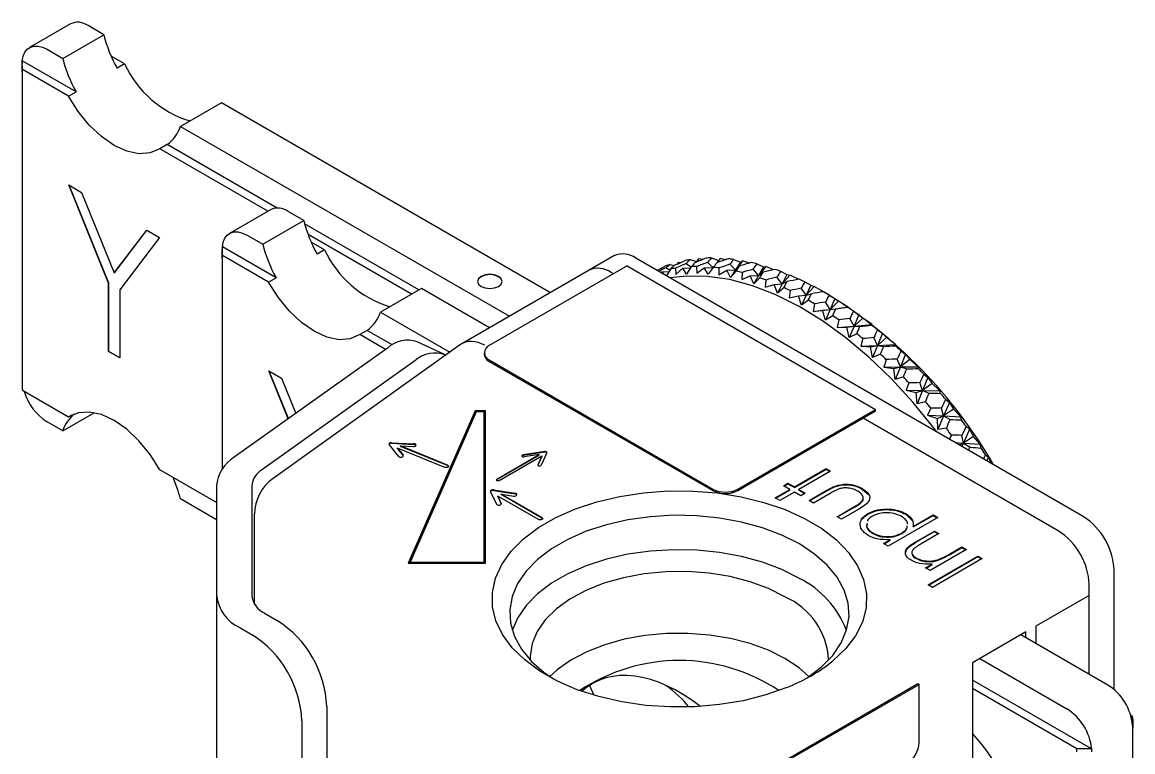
# Model space of a CAD drawing. Header units: inches. Extents: x 2.2 to 21.4, y 0.2 to 16.
# Drawn here: x 17.994 to 21.155, y 13.947 to 16.022 of the extents above; entities that cross this region are included whole.
import ezdxf

# ---------------------------------------------------------------- set-up
doc = ezdxf.new("R2010")
doc.units = ezdxf.units.IN
doc.header["$MEASUREMENT"] = 0

msp = doc.modelspace()

# ---------------------------------------------------------------- linework, layer by layer
at = {"color": 7, "linetype": 'Continuous', "lineweight": 25}
for p, q in [((18.1318, 16.0175), (18.0151, 15.9502)), ((18.2264, 15.9868), (18.1818, 16.0126)), ((18.1098, 15.9195), (18.2264, 15.9868)), ((18.0651, 15.9452), (18.1098, 15.9195)), ((17.9944, 15.8799), (17.9944, 15.9044)), ((18.1476, 15.8241), (17.9947, 15.9124)), ((17.9949, 15.8878), (17.9947, 15.9124)), ((18.2855, 15.9037), (18.2475, 15.9257)), ((18.2855, 15.9037), (18.2643, 15.8915)), ((17.9944, 15.8799), (17.9944, 14.9834)), ((18.1264, 15.8119), (17.9949, 15.8878)), ((18.1264, 15.8119), (18.1476, 15.8241)), ((18.5614, 15.7934), (18.4447, 15.7261)), ((19.4975, 15.253), (18.5614, 15.7934)), ((18.4447, 15.7261), (19.3808, 15.1857)), ((18.4069, 15.6745), (18.3856, 15.6622)), ((18.6934, 15.4845), (18.3856, 15.6622)), ((18.7202, 15.4936), (18.4069, 15.6745)), ((18.1268, 15.5593), (18.1632, 15.5383)), ((18.2402, 15.2797), (18.1268, 15.5593)), ((18.2409, 15.2801), (18.128, 15.5587)), ((18.1632, 15.5383), (18.2561, 15.3093)), ((18.701, 15.4889), (18.5843, 15.4216)), ((18.679, 15.3908), (18.7956, 15.4582)), ((18.7956, 15.4582), (18.751, 15.484)), ((18.2561, 15.3093), (18.3489, 15.4311)), ((18.2568, 15.3097), (18.3491, 15.431)), ((18.3489, 15.4311), (18.3852, 15.4102)), ((19.1235, 15.2607), (18.7982, 15.4485)), ((18.3852, 15.4102), (18.2719, 15.2614)), ((18.6343, 15.4166), (18.679, 15.3908)), ((19.1023, 15.2485), (18.8081, 15.4184)), ((18.8547, 15.3751), (18.8167, 15.3971)), ((18.5636, 15.3513), (18.5636, 15.3758)), ((18.7168, 15.2955), (18.564, 15.3837)), ((18.5641, 15.3592), (18.564, 15.3837)), ((18.8547, 15.3751), (18.8335, 15.3628)), ((18.5636, 15.3513), (18.5636, 14.7509)), ((18.6956, 15.2832), (18.5641, 15.3592)), ((19.6785, 15.3575), (19.6077, 15.3167)), ((21.0137, 14.6166), (19.7409, 15.3513)), ((19.8387, 15.3334), (19.8511, 15.3304)), ((19.861, 15.3386), (19.8574, 15.3334)), ((19.8675, 15.338), (19.861, 15.3386)), ((19.8977, 15.3256), (19.8835, 15.3358)), ((19.8954, 15.347), (19.9137, 15.3415)), ((19.919, 15.3489), (19.9125, 15.3398)), ((19.9301, 15.3469), (19.919, 15.3489)), ((19.9612, 15.325), (19.9444, 15.3392)), ((19.9557, 15.3518), (19.9761, 15.3447)), ((19.9804, 15.3505), (19.9711, 15.338)), ((19.9957, 15.3465), (19.9804, 15.3505)), ((20.0247, 15.3178), (20.0082, 15.3337)), ((20.0191, 15.3478), (20.039, 15.3399)), ((20.0447, 15.3433), (20.0247, 15.3178)), ((20.039, 15.3399), (20.0247, 15.3178)), ((20.039, 15.3399), (20.0447, 15.3433)), ((20.0635, 15.337), (20.0447, 15.3433)), ((20.0849, 15.335), (20.1041, 15.3265)), ((18.2568, 15.3097), (18.2561, 15.3093)), ((19.6077, 15.3167), (19.2456, 15.1077)), ((19.7162, 15.3289), (19.3237, 15.1023)), ((19.6773, 15.3064), (19.6702, 15.3105)), ((19.7162, 15.3289), (20.4233, 14.9207)), ((19.807, 15.3197), (19.8065, 15.3188)), ((19.8136, 15.3094), (19.8162, 15.3122)), ((19.8162, 15.3122), (19.8351, 15.3129)), ((19.8221, 15.3045), (19.8162, 15.3122)), ((19.8373, 15.3169), (19.8262, 15.3237)), ((19.839, 15.32), (19.8285, 15.3008)), ((19.8851, 15.3002), (19.8388, 15.2949)), ((19.8534, 15.3225), (19.8545, 15.3048)), ((19.8545, 15.3048), (19.8741, 15.3226)), ((19.8741, 15.3226), (19.8961, 15.3232)), ((19.8851, 15.3059), (19.8741, 15.3226)), ((19.8985, 15.3269), (19.8851, 15.3059)), ((19.9138, 15.3273), (19.9143, 15.3086)), ((19.9143, 15.3086), (19.9355, 15.3241)), ((19.9355, 15.3241), (19.9611, 15.3249)), ((19.9465, 15.3052), (19.9355, 15.3241)), ((19.9612, 15.325), (19.9465, 15.3052)), ((19.9772, 15.3232), (19.9771, 15.3037)), ((19.9771, 15.3037), (19.9998, 15.3169)), ((19.9998, 15.3169), (20.0247, 15.3178)), ((20.0105, 15.2958), (19.9998, 15.3169)), ((20.0247, 15.3178), (20.0105, 15.2958)), ((20.0265, 15.3144), (20.0105, 15.2958)), ((20.0247, 15.3178), (20.0358, 15.3288)), ((20.043, 15.3104), (20.0423, 15.2903)), ((20.0423, 15.2903), (20.0662, 15.301)), ((20.0662, 15.301), (20.0903, 15.3022)), ((20.0765, 15.2779), (20.0662, 15.301)), ((20.0903, 15.3022), (20.0744, 15.3195)), ((20.0903, 15.3022), (20.0765, 15.2779)), ((20.1112, 15.3274), (20.0903, 15.3022)), ((20.1041, 15.3265), (20.0903, 15.3022)), ((20.0903, 15.3022), (20.1028, 15.311)), ((20.1041, 15.3265), (20.1112, 15.3274)), ((20.133, 15.3184), (20.1112, 15.3274)), ((20.1526, 15.3137), (20.1709, 15.3046)), ((20.1709, 15.3046), (20.1574, 15.2781)), ((20.1793, 15.3029), (20.1574, 15.2781)), ((20.1709, 15.3046), (20.1793, 15.3029)), ((20.2036, 15.2911), (20.1793, 15.3029)), ((18.2409, 15.2801), (18.2402, 15.2797)), ((18.2402, 15.0856), (18.2402, 15.2797)), ((18.2409, 15.086), (18.2409, 15.2801)), ((18.6956, 15.2832), (18.7168, 15.2955)), ((20.0938, 15.2951), (20.0765, 15.2779)), ((20.1107, 15.289), (20.1091, 15.2683)), ((20.1091, 15.2683), (20.1343, 15.2765)), ((20.1343, 15.2765), (20.1574, 15.2781)), ((20.1439, 15.2516), (20.1343, 15.2765)), ((20.1574, 15.2781), (20.1424, 15.2967)), ((20.1574, 15.2781), (20.1439, 15.2516)), ((20.1625, 15.2673), (20.1439, 15.2516)), ((20.1574, 15.2781), (20.1713, 15.2846)), ((20.2215, 15.2839), (20.2389, 15.2744)), ((20.2389, 15.2744), (20.2255, 15.2458)), ((20.2483, 15.2701), (20.2255, 15.2458)), ((20.2389, 15.2744), (20.2483, 15.2701)), ((20.2746, 15.2554), (20.2483, 15.2701)), ((18.2719, 15.2614), (18.2719, 15.0673)), ((19.1306, 15.2648), (19.0139, 15.1975)), ((19.3243, 15.153), (19.1306, 15.2648)), ((20.1796, 15.2591), (20.1771, 15.2381)), ((20.1771, 15.2381), (20.2033, 15.2438)), ((20.2033, 15.2438), (20.2255, 15.2458)), ((20.2121, 15.2171), (20.2033, 15.2438)), ((20.2255, 15.2458), (20.2114, 15.2655)), ((20.2255, 15.2458), (20.2121, 15.2171)), ((20.2255, 15.2458), (20.2405, 15.25)), ((20.2891, 15.2472), (20.2749, 15.2554)), ((20.2908, 15.246), (20.3073, 15.2362)), ((20.3073, 15.2362), (20.2938, 15.2056)), ((20.3073, 15.2362), (20.3176, 15.2293)), ((20.2318, 15.2313), (20.2121, 15.2171)), ((20.249, 15.2211), (20.2455, 15.1998)), ((20.2455, 15.1998), (20.2938, 15.2056)), ((20.2725, 15.203), (20.2938, 15.2056)), ((20.2938, 15.2056), (20.2804, 15.1749)), ((20.2938, 15.2056), (20.2807, 15.2263)), ((20.3176, 15.2293), (20.2938, 15.2056)), ((20.2938, 15.2056), (20.3455, 15.2117)), ((20.2938, 15.2056), (20.3099, 15.2074)), ((20.3455, 15.2117), (20.3176, 15.2293)), ((20.3441, 15.2115), (20.3455, 15.2117)), ((19.0139, 15.1975), (19.2114, 15.0835)), ((20.2455, 15.1998), (20.2725, 15.203)), ((20.2804, 15.1749), (20.2725, 15.203)), ((20.3011, 15.1874), (20.2804, 15.1749)), ((20.3182, 15.1754), (20.3137, 15.154)), ((20.3618, 15.1579), (20.3499, 15.1793)), ((20.36, 15.2003), (20.3755, 15.1905)), ((20.3755, 15.1905), (20.3618, 15.1579)), ((20.3864, 15.1809), (20.3618, 15.1579)), ((20.3755, 15.1905), (20.3864, 15.1809)), ((20.4131, 15.162), (20.3864, 15.1809)), ((18.9761, 15.1458), (18.9549, 15.1336)), ((19.0477, 15.1045), (18.9761, 15.1458)), ((20.3137, 15.154), (20.3618, 15.1579)), ((20.3137, 15.154), (20.3414, 15.1546)), ((20.3414, 15.1546), (20.3618, 15.1579)), ((20.3481, 15.1253), (20.3414, 15.1546)), ((20.3618, 15.1579), (20.3481, 15.1253)), ((20.3618, 15.1579), (20.4131, 15.162)), ((20.3618, 15.1579), (20.3787, 15.1574)), ((20.4127, 15.1601), (20.4131, 15.162)), ((20.4284, 15.1472), (20.4428, 15.1375)), ((19.028, 15.0914), (18.9549, 15.1336)), ((19.1963, 15.0771), (19.1186, 15.1135)), ((20.3697, 15.1361), (20.3481, 15.1253)), ((20.3866, 15.1223), (20.381, 15.1009)), ((20.4287, 15.1031), (20.4181, 15.1251)), ((20.4428, 15.1375), (20.4287, 15.1031)), ((20.4542, 15.1254), (20.4287, 15.1031)), ((20.4428, 15.1375), (20.4542, 15.1254)), ((20.4796, 15.1054), (20.4542, 15.1254)), ((18.2409, 15.086), (18.2402, 15.0856)), ((18.2719, 15.0673), (18.2402, 15.0856)), ((18.2719, 15.0681), (18.2409, 15.086)), ((19.0339, 15.0956), (18.5979, 14.7848)), ((19.2419, 15.1053), (18.7083, 14.7248)), ((19.3091, 15.0819), (19.3091, 15.0778)), ((20.381, 15.1009), (20.4287, 15.1031)), ((20.381, 15.1009), (20.4091, 15.0991)), ((20.4091, 15.0991), (20.4287, 15.1031)), ((20.4145, 15.0687), (20.4091, 15.0991)), ((20.4287, 15.1031), (20.4145, 15.0687)), ((20.4371, 15.0778), (20.4145, 15.0687)), ((20.4287, 15.1031), (20.4796, 15.1054)), ((20.4287, 15.1031), (20.4463, 15.1002)), ((20.4801, 15.1018), (20.4796, 15.1054)), ((20.5086, 15.0778), (20.4939, 15.0418)), ((20.4953, 15.0874), (20.5086, 15.0778)), ((20.5086, 15.0778), (20.5203, 15.0633)), ((19.1116, 15.0593), (18.6757, 14.7485)), ((19.3237, 15.0615), (19.9601, 14.6941)), ((19.3237, 15.0574), (19.9601, 14.69)), ((20.4535, 15.0624), (20.4468, 15.0412)), ((20.4939, 15.0418), (20.4847, 15.0641)), ((20.5203, 15.0633), (20.4939, 15.0418)), ((20.5442, 15.0425), (20.5203, 15.0633)), ((18.6961, 15.0307), (18.7324, 15.0097)), ((18.7514, 14.8942), (18.6961, 15.0307)), ((18.7521, 14.8947), (18.6972, 15.03)), ((20.4468, 15.0412), (20.4939, 15.0418)), ((20.4468, 15.0412), (20.4752, 15.037)), ((20.4752, 15.037), (20.4939, 15.0418)), ((20.4792, 15.0059), (20.4752, 15.037)), ((20.4939, 15.0418), (20.4792, 15.0059)), ((20.4939, 15.0418), (20.5442, 15.0425)), ((20.4939, 15.0418), (20.512, 15.0366)), ((20.5454, 15.0371), (20.5442, 15.0425)), ((20.5601, 15.0213), (20.5722, 15.0121)), ((18.7324, 15.0097), (18.773, 14.9096)), ((20.5024, 15.0132), (20.4792, 15.0059)), ((20.5182, 14.9962), (20.5104, 14.9755)), ((20.5568, 14.9747), (20.549, 14.9971)), ((20.5722, 15.0121), (20.5568, 14.9747)), ((20.5841, 14.9951), (20.5568, 14.9747)), ((20.5722, 15.0121), (20.5841, 14.9951)), ((20.6063, 14.9738), (20.5841, 14.9951)), ((18.1264, 14.899), (17.9949, 14.9749)), ((20.5104, 14.9755), (20.5389, 14.9689)), ((20.5104, 14.9755), (20.5568, 14.9747)), ((20.5389, 14.9689), (20.5568, 14.9747)), ((20.5413, 14.9372), (20.5389, 14.9689)), ((20.5568, 14.9747), (20.5413, 14.9372)), ((20.5568, 14.9747), (20.5753, 14.9672)), ((20.5568, 14.9747), (20.6063, 14.9738)), ((20.6081, 14.9666), (20.6063, 14.9738)), ((20.0309, 14.6941), (20.4233, 14.9207)), ((20.4233, 14.9166), (20.4233, 14.9207)), ((20.5652, 14.9427), (20.5413, 14.9372)), ((20.5802, 14.9245), (20.5712, 14.9042)), ((20.6167, 14.9022), (20.6105, 14.9245)), ((20.6331, 14.9409), (20.6167, 14.9022)), ((20.6449, 14.9216), (20.6167, 14.9022)), ((20.6222, 14.9496), (20.6331, 14.9409)), ((20.6331, 14.9409), (20.6449, 14.9216)), ((20.6653, 14.9), (20.6449, 14.9216)), ((18.1098, 14.8596), (18.1995, 14.9114)), ((18.1358, 14.9044), (18.1264, 14.899)), ((19.2831, 14.9167), (19.0931, 14.4838)), ((19.2831, 14.9151), (19.0939, 14.4838)), ((19.2863, 14.9144), (19.0983, 14.4861)), ((19.3131, 14.9167), (19.2831, 14.9167)), ((19.2831, 14.9151), (19.2831, 14.9167)), ((19.3131, 14.9151), (19.2831, 14.9151)), ((19.3091, 14.9144), (19.2863, 14.9144)), ((19.3091, 14.4861), (19.3091, 14.9144)), ((19.3131, 14.4838), (19.3131, 14.9167)), ((20.0309, 14.69), (20.4233, 14.9166)), ((20.943, 14.5757), (20.3879, 14.8962)), ((20.5712, 14.9042), (20.5997, 14.8954)), ((20.5712, 14.9042), (20.6167, 14.9022)), ((20.5997, 14.8954), (20.6167, 14.9022)), ((20.6004, 14.8635), (20.5997, 14.8954)), ((20.6167, 14.9022), (20.6004, 14.8635)), ((20.6167, 14.9022), (20.6354, 14.8925)), ((20.6167, 14.9022), (20.6653, 14.9)), ((20.6676, 14.891), (20.6653, 14.9)), ((18.1098, 14.8596), (18.0651, 14.8854)), ((20.6247, 14.8672), (20.6004, 14.8635)), ((20.6906, 14.8649), (20.6732, 14.8251)), ((20.6809, 14.8729), (20.6906, 14.8649)), ((20.6906, 14.8649), (20.7021, 14.8435)), ((19.0458, 14.8263), (19.1089, 14.8231)), ((19.0458, 14.8247), (19.1089, 14.8215)), ((20.6389, 14.8478), (20.633, 14.8364)), ((20.6496, 14.8267), (20.6732, 14.8251)), ((20.6618, 14.8197), (20.6732, 14.8251)), ((20.6732, 14.8251), (20.6686, 14.8471)), ((20.6732, 14.8251), (20.669, 14.8156)), ((20.7021, 14.8435), (20.6732, 14.8251)), ((20.6732, 14.8251), (20.6919, 14.8133)), ((20.6732, 14.8251), (20.7207, 14.8218)), ((20.7207, 14.8218), (20.7021, 14.8435)), ((19.0388, 14.8206), (19.0656, 14.7874)), ((19.0626, 14.8103), (19.0783, 14.7909)), ((19.1968, 14.7561), (19.0626, 14.8103)), ((19.0626, 14.8087), (19.0626, 14.8103)), ((19.0626, 14.8087), (19.0783, 14.7892)), ((19.2048, 14.7627), (19.0706, 14.817)), ((19.0706, 14.817), (19.1076, 14.8151)), ((19.0706, 14.8153), (19.0706, 14.817)), ((19.2048, 14.7611), (19.0706, 14.8153)), ((19.345, 14.7227), (19.4661, 14.7926)), ((19.4816, 14.801), (19.4204, 14.7915)), ((19.4816, 14.7994), (19.4204, 14.7899)), ((19.4661, 14.7926), (19.423, 14.786)), ((19.4661, 14.791), (19.4661, 14.7926)), ((19.4877, 14.7975), (19.4713, 14.7621)), ((20.7234, 14.8111), (20.7207, 14.8218)), ((19.0788, 14.7883), (19.0783, 14.7892)), ((19.345, 14.7211), (19.4661, 14.791)), ((19.352, 14.7186), (19.4732, 14.7886)), ((19.4732, 14.7886), (19.4616, 14.7636)), ((19.4732, 14.7869), (19.4617, 14.7621)), ((19.4732, 14.7869), (19.4732, 14.7886)), ((20.7357, 14.7921), (20.7442, 14.7849)), ((20.7442, 14.7849), (20.7396, 14.7748)), ((20.7442, 14.7849), (20.7524, 14.7674)), ((18.5478, 14.6557), (18.3856, 14.7493)), ((20.192, 14.7006), (20.2826, 14.7529)), ((20.192, 14.6989), (20.2826, 14.7513)), ((20.2953, 14.7456), (20.2046, 14.6932)), ((20.2826, 14.7529), (20.2953, 14.7456)), ((20.2826, 14.7513), (20.2826, 14.7529)), ((20.2826, 14.7513), (20.2939, 14.7447)), ((18.5478, 14.7031), (18.5478, 14.3923)), ((18.6478, 14.7031), (18.6478, 14.3923)), ((20.1611, 14.7037), (20.1738, 14.711)), ((20.1793, 14.6932), (20.1611, 14.7037)), ((20.1625, 14.7029), (20.1738, 14.7094)), ((20.1738, 14.711), (20.192, 14.7006)), ((20.1738, 14.7094), (20.1738, 14.711)), ((20.1738, 14.7094), (20.192, 14.6989)), ((20.192, 14.6989), (20.192, 14.7006)), ((18.5478, 14.6067), (18.4447, 14.6662)), ((19.3276, 14.6869), (19.344, 14.6516)), ((19.3362, 14.6919), (19.3973, 14.6824)), ((19.3362, 14.6903), (19.3973, 14.6808)), ((19.3479, 14.6745), (19.3575, 14.6537)), ((19.4638, 14.6076), (19.3479, 14.6745)), ((19.3479, 14.6728), (19.3479, 14.6745)), ((19.3479, 14.6728), (19.3575, 14.6521)), ((19.4737, 14.6133), (19.3578, 14.6802)), ((19.3578, 14.6802), (19.3937, 14.6746)), ((19.3578, 14.6786), (19.3578, 14.6802)), ((19.4737, 14.6117), (19.3578, 14.6786)), ((20.1376, 14.6692), (20.1793, 14.6932)), ((20.1503, 14.6618), (20.1376, 14.6692)), ((20.139, 14.6683), (20.1793, 14.6916)), ((20.192, 14.6859), (20.1503, 14.6618)), ((20.1793, 14.6916), (20.1793, 14.6932)), ((20.2101, 14.6754), (20.192, 14.6859)), ((20.2046, 14.6932), (20.2228, 14.6828)), ((20.2046, 14.6916), (20.2046, 14.6932)), ((20.2046, 14.6916), (20.2214, 14.6819)), ((20.2228, 14.6828), (20.2101, 14.6754)), ((20.2337, 14.6618), (20.284, 14.6909)), ((20.2351, 14.661), (20.284, 14.6892)), ((20.2943, 14.6822), (20.2463, 14.6545)), ((20.385, 14.6943), (20.385, 14.6959)), ((20.385, 14.6943), (20.4032, 14.6785)), ((19.3576, 14.6519), (19.3575, 14.6521)), ((20.2463, 14.6545), (20.2337, 14.6618)), ((20.3134, 14.6158), (20.3614, 14.6434)), ((20.3148, 14.615), (20.3614, 14.6418)), ((20.3755, 14.637), (20.3261, 14.6084)), ((20.3835, 14.6569), (20.3835, 14.6586)), ((18.6558, 14.3668), (18.6558, 14.623)), ((20.3261, 14.6084), (20.3134, 14.6158)), ((20.4011, 14.6229), (20.4011, 14.6245)), ((20.5999, 14.6137), (20.4585, 14.532)), ((20.5088, 14.6228), (20.5088, 14.6244)), ((20.5088, 14.6228), (20.5281, 14.6039)), ((20.5304, 14.5882), (20.5872, 14.621)), ((20.5304, 14.5866), (20.5872, 14.6194)), ((20.5872, 14.621), (20.5999, 14.6137)), ((20.5872, 14.6194), (20.5872, 14.621)), ((20.5872, 14.6194), (20.5985, 14.6129)), ((20.5304, 14.5866), (20.5304, 14.5882)), ((20.5381, 14.5445), (20.5908, 14.575)), ((20.5381, 14.5429), (20.5908, 14.5733)), ((20.5908, 14.575), (20.6035, 14.5676)), ((20.5908, 14.5733), (20.5908, 14.575)), ((20.5908, 14.5733), (20.6021, 14.5668)), ((20.415, 14.5681), (20.415, 14.5697)), ((20.4458, 14.5394), (20.4649, 14.5504)), ((20.4472, 14.5386), (20.4649, 14.5488)), ((20.4649, 14.5488), (20.4649, 14.5504)), ((20.4977, 14.5677), (20.4977, 14.5693)), ((20.6035, 14.5676), (20.5549, 14.5396)), ((20.4585, 14.532), (20.4458, 14.5394)), ((20.6815, 14.5226), (20.5781, 14.463)), ((20.6314, 14.5084), (20.6688, 14.5299)), ((20.6314, 14.5067), (20.6688, 14.5283)), ((20.6688, 14.5299), (20.6815, 14.5226)), ((20.6688, 14.5283), (20.6688, 14.5299)), ((20.6688, 14.5283), (20.6801, 14.5218)), ((19.0931, 14.4838), (19.3131, 14.4838)), ((19.0983, 14.4861), (19.3091, 14.4861)), ((19.0983, 14.4844), (19.0983, 14.4861)), ((19.0983, 14.4844), (19.3091, 14.4844)), ((19.3091, 14.4844), (19.3091, 14.4861)), ((20.5392, 14.4964), (20.5392, 14.498)), ((20.5655, 14.4703), (20.5841, 14.481)), ((20.5669, 14.4695), (20.5841, 14.4794)), ((20.5727, 14.4221), (20.7141, 14.5038)), ((20.5741, 14.4213), (20.7141, 14.5021)), ((20.5841, 14.4794), (20.5841, 14.481)), ((20.7268, 14.4965), (20.5854, 14.4148)), ((20.6017, 14.4919), (20.6017, 14.4935)), ((20.7141, 14.5038), (20.7268, 14.4965)), ((20.7141, 14.5021), (20.7141, 14.5038)), ((20.7141, 14.5021), (20.7254, 14.4956)), ((20.5781, 14.463), (20.5655, 14.4703)), ((21.1021, 14.1241), (21.1021, 14.4635)), ((20.5854, 14.4148), (20.5727, 14.4221)), ((21.0314, 14.1675), (21.0314, 14.4226)), ((21.0314, 14.392), (21.0314, 14.4226)), ((18.5478, 14.3923), (18.5478, 13.0858)), ((21.0314, 14.392), (20.8794, 14.3043)), ((18.6844, 14.3413), (18.7197, 14.3209)), ((18.6137, 14.3004), (18.649, 14.2801)), ((20.8511, 14.2879), (20.6991, 14.2002)), ((20.8511, 14.2716), (20.8511, 14.2879)), ((20.8794, 14.3043), (20.8794, 14.2553)), ((21.0844, 14.1369), (20.837, 14.2798)), ((20.6991, 14.2002), (20.6991, 13.2)), ((20.7203, 14.2124), (20.9678, 14.0695)), ((19.6085, 14.1356), (19.6212, 14.1081)), ((19.8364, 13.7328), (20.5435, 14.141)), ((19.8399, 13.7307), (20.547, 14.1389)), ((20.5435, 14.141), (20.547, 14.1389)), ((20.547, 13.9736), (20.547, 14.1389)), ((21.0381, 13.9554), (20.6991, 14.1512)), ((20.9956, 13.9555), (20.6991, 14.1267)), ((18.8611, 14.076), (18.8611, 13.0961)), ((18.7904, 14.0351), (18.7904, 13.0553)), ((21.1547, 14.0474), (21.1493, 14.0505)), ((21.1548, 14.0228), (21.1547, 14.0474)), ((21.1552, 14.0389), (21.1552, 14.0144)), ((21.1552, 13.1179), (21.1552, 14.0144)), ((21.0381, 13.9554), (20.9956, 13.9555))]:
    msp.add_line(p, q, dxfattribs=at)
at = {"color": 7, "linetype": 'Continuous', "lineweight": 25, "flags": 128}
for points in [[(17.9947, 15.9124), (17.9972, 15.9257), (18.002, 15.9368), (18.0089, 15.9456), (18.0177, 15.9515), (18.0281, 15.9545), (18.0397, 15.9545), (18.0522, 15.9513), (18.0651, 15.9452)], [(18.3856, 15.6622), (18.3583, 15.6503), (18.3267, 15.6479), (18.2921, 15.6552), (18.256, 15.6717), (18.2199, 15.6969), (18.1853, 15.7296), (18.1537, 15.7685), (18.1264, 15.8119)], [(18.564, 15.3837), (18.5664, 15.397), (18.5712, 15.4082), (18.5781, 15.4169), (18.5869, 15.4229), (18.5973, 15.4259), (18.6089, 15.4258), (18.6214, 15.4227), (18.6343, 15.4166)], [(19.3008, 15.2707), (19.3121, 15.2663), (19.3255, 15.2648), (19.3389, 15.2663), (19.3503, 15.2707), (19.3579, 15.2772), (19.3605, 15.285), (19.3579, 15.2927), (19.3503, 15.2993), (19.3389, 15.3036), (19.3255, 15.3052), (19.3121, 15.3036), (19.3008, 15.2993), (19.2932, 15.2927), (19.2905, 15.285), (19.2932, 15.2772), (19.3008, 15.2707)], [(19.3605, 15.2846), (19.3579, 15.2919), (19.3503, 15.2984), (19.3389, 15.3028), (19.3255, 15.3044), (19.3121, 15.3028), (19.3008, 15.2984), (19.2932, 15.2919), (19.2905, 15.2846)], [(20.5977, 14.8567), (20.5873, 14.8704), (20.529, 14.942), (20.4678, 15.0087), (20.4042, 15.0697), (20.3389, 15.1245), (20.2725, 15.1726), (20.2056, 15.2136), (20.1388, 15.247), (20.0727, 15.2726), (20.008, 15.2901), (19.9452, 15.2993), (19.8851, 15.3002)], [(18.9549, 15.1336), (18.9276, 15.1217), (18.896, 15.1193), (18.8614, 15.1266), (18.8252, 15.1431), (18.7891, 15.1683), (18.7545, 15.201), (18.7229, 15.2398), (18.6956, 15.2832)], [(18.3856, 14.7493), (18.3583, 14.7927), (18.3267, 14.8316), (18.2921, 14.8643), (18.256, 14.8895), (18.2199, 14.906), (18.1853, 14.9133), (18.1537, 14.9109), (18.1264, 14.899)], [(19.0458, 14.8263), (19.044, 14.8263), (19.0422, 14.826), (19.0407, 14.8254), (19.0394, 14.8246), (19.0386, 14.8237), (19.0382, 14.8226), (19.0383, 14.8216), (19.0388, 14.8206)], [(19.1076, 14.8151), (19.1104, 14.8153), (19.1128, 14.816), (19.1145, 14.8172), (19.1152, 14.8188), (19.1149, 14.8203), (19.1136, 14.8217), (19.1115, 14.8227), (19.1089, 14.8231)], [(19.4877, 14.7975), (19.4879, 14.7982), (19.4877, 14.799), (19.4872, 14.7997), (19.4864, 14.8003), (19.4854, 14.8007), (19.4841, 14.801), (19.4829, 14.8011), (19.4816, 14.801)], [(19.0656, 14.7874), (19.0672, 14.7862), (19.0695, 14.7854), (19.0722, 14.7851), (19.0749, 14.7855), (19.0771, 14.7864), (19.0785, 14.7878), (19.0789, 14.7893), (19.0783, 14.7909)], [(19.2048, 14.7627), (19.2067, 14.7616), (19.2077, 14.7601), (19.2076, 14.7585), (19.2065, 14.7571), (19.2046, 14.756), (19.202, 14.7554), (19.1993, 14.7554), (19.1968, 14.7561)], [(19.2048, 14.7611), (19.2067, 14.7599), (19.2077, 14.7586)], [(19.4204, 14.7915), (19.4186, 14.791), (19.4173, 14.7902), (19.4167, 14.7891), (19.4168, 14.788), (19.4177, 14.787), (19.4192, 14.7862), (19.421, 14.7859), (19.423, 14.786)], [(19.4616, 14.7636), (19.4615, 14.7625), (19.4621, 14.7615), (19.4634, 14.7606), (19.4652, 14.7601), (19.4671, 14.76), (19.469, 14.7604), (19.4704, 14.7611), (19.4713, 14.7621)], [(19.352, 14.7186), (19.3504, 14.718), (19.3485, 14.7178), (19.3466, 14.718), (19.345, 14.7186), (19.3439, 14.7195), (19.3435, 14.7207), (19.3439, 14.7218), (19.345, 14.7227)], [(19.3437, 14.7198), (19.3439, 14.7201), (19.345, 14.7211)], [(19.3362, 14.6919), (19.3344, 14.692), (19.3325, 14.6919), (19.3309, 14.6915), (19.3294, 14.6909), (19.3283, 14.69), (19.3276, 14.689), (19.3274, 14.688), (19.3276, 14.6869)], [(19.3362, 14.6903), (19.3344, 14.6904), (19.3325, 14.6903), (19.3309, 14.6899), (19.3294, 14.6892), (19.3283, 14.6884), (19.3276, 14.6874), (19.3275, 14.6872)], [(20.1705, 14.1297), (20.1104, 14.1087), (20.046, 14.0924), (19.9786, 14.0812), (19.9091, 14.0752), (19.8389, 14.0745), (19.7691, 14.0791), (19.7009, 14.089), (19.6356, 14.1039), (19.5743, 14.1237), (19.5181, 14.148), (19.4678, 14.1764), (19.4245, 14.2083), (19.3888, 14.2432), (19.3613, 14.2805), (19.3426, 14.3196), (19.333, 14.3598), (19.3326, 14.4003), (19.3414, 14.4406), (19.3593, 14.4798), (19.386, 14.5173), (19.421, 14.5524), (19.4637, 14.5846), (19.5134, 14.6133), (19.5692, 14.638), (19.6301, 14.6582), (19.695, 14.6736), (19.763, 14.6839), (19.8327, 14.689), (19.9029, 14.6888), (19.9725, 14.6832), (20.0402, 14.6724), (20.1049, 14.6566), (20.1654, 14.636), (20.2206, 14.6109), (20.2697, 14.5819), (20.3118, 14.5495), (20.3461, 14.5141), (20.372, 14.4764), (20.3891, 14.437), (20.3972, 14.3968), (20.3959, 14.3562), (20.3855, 14.3161), (20.366, 14.2771), (20.3378, 14.24), (20.3014, 14.2053)], [(19.3937, 14.6746), (19.3964, 14.6745), (19.399, 14.675), (19.4011, 14.6761), (19.4023, 14.6775), (19.4025, 14.6791), (19.4016, 14.6806), (19.3998, 14.6817), (19.3973, 14.6824)], [(19.344, 14.6516), (19.3452, 14.6502), (19.3473, 14.6492), (19.3498, 14.6487), (19.3526, 14.6488), (19.355, 14.6495), (19.3568, 14.6507), (19.3577, 14.6522), (19.3575, 14.6537)], [(20.2279, 14.1572), (20.2288, 14.1577), (20.2687, 14.1881), (20.301, 14.2212), (20.3252, 14.2566), (20.3408, 14.2936), (20.3475, 14.3315), (20.3453, 14.3695), (20.3341, 14.407), (20.3141, 14.4433), (20.2858, 14.4777), (20.2496, 14.5095), (20.2063, 14.5382), (20.1566, 14.5632), (20.1015, 14.5841), (20.0419, 14.6005), (19.9791, 14.612), (19.9141, 14.6184), (19.8482, 14.6197), (19.7826, 14.6158), (19.7185, 14.6068), (19.6572, 14.5929), (19.5997, 14.5742), (19.5472, 14.5512), (19.5006, 14.5243), (19.4607, 14.494), (19.4284, 14.4608), (19.4042, 14.4254), (19.3886, 14.3884), (19.3819, 14.3505), (19.3841, 14.3125), (19.3953, 14.275), (19.4153, 14.2387), (19.4436, 14.2043), (19.4798, 14.1725), (19.5062, 14.1541)], [(19.4737, 14.6133), (19.4752, 14.612), (19.4757, 14.6104), (19.4752, 14.6089), (19.4737, 14.6076), (19.4714, 14.6067), (19.4687, 14.6064), (19.466, 14.6067), (19.4638, 14.6076)], [(19.4737, 14.6117), (19.4752, 14.6104), (19.4756, 14.6096)], [(20.2063, 14.4402), (20.1566, 14.4652), (20.1015, 14.4861), (20.0419, 14.5025), (19.9791, 14.514), (19.9141, 14.5205), (19.8482, 14.5218), (19.7826, 14.5179), (19.7185, 14.5089), (19.6572, 14.4949), (19.5997, 14.4762), (19.5472, 14.4532), (19.5006, 14.4263), (19.4607, 14.396), (19.4284, 14.3628), (19.4042, 14.3274), (19.3891, 14.292)], [(20.1652, 14.388), (20.1183, 14.4114), (20.0659, 14.4306), (20.0092, 14.4452), (19.9495, 14.4549), (19.888, 14.4595), (19.8259, 14.4588), (19.7647, 14.453), (19.7056, 14.442), (19.65, 14.4263), (19.5988, 14.4059), (19.5534, 14.3816), (19.5146, 14.3536), (19.4832, 14.3227), (19.46, 14.2895), (19.4454, 14.2547), (19.4398, 14.219), (19.4398, 14.2083)], [(20.2335, 14.1609), (20.2056, 14.1854), (20.1652, 14.2124), (20.1185, 14.2357), (20.0664, 14.2548), (20.0101, 14.2694), (19.9507, 14.2792), (19.8895, 14.2838), (19.8278, 14.2833), (19.7668, 14.2777), (19.708, 14.267), (19.6524, 14.2514), (19.6013, 14.2314), (19.5557, 14.2074), (19.5167, 14.1798), (19.4951, 14.16)]]:
    msp.add_lwpolyline(points, dxfattribs=at)
at = {"color": 7, "linetype": 'Continuous', "lineweight": 25}
for centre, radius, start, end in [((18.1527, 15.9738), 0.0485, 53.1563, 115.5333), ((18.6174, 16.0869), 0.4036, 194.3579, 208.9619), ((18.0817, 15.9045), 0.0873, 174.8344, 180.067), ((18.5007, 16.0195), 0.4036, 194.3579, 208.9619), ((18.5589, 16.0298), 0.301, 204.7557, 253.1594), ((18.0534, 15.8801), 0.059, 172.4789, 180.1414), ((18.3489, 15.7567), 0.1005, 305.1767, 342.3078), ((18.7219, 15.4452), 0.0485, 53.1563, 115.5333), ((19.1866, 15.5583), 0.4036, 194.3579, 208.9619), ((18.6509, 15.3759), 0.0873, 174.8344, 180.067), ((19.07, 15.4909), 0.4036, 194.3579, 208.9619), ((19.1281, 15.5012), 0.301, 204.7557, 253.1594), ((19.7043, 15.3002), 0.0629, 54.3824, 114.3071), ((18.6226, 15.3514), 0.059, 172.4789, 180.1414), ((19.9462, 15.0052), 0.3454, 108.1267, 110.3243), ((19.9538, 14.9748), 0.3768, 98.9195, 100.9933), ((19.9585, 14.9238), 0.428, 90.3793, 92.2842), ((19.955, 14.8527), 0.4992, 82.6252, 84.3442), ((19.9389, 14.7634), 0.59, 75.6696, 77.2074), ((19.6336, 15.2594), 0.0629, 54.3824, 114.3071), ((19.9114, 14.9503), 0.3767, 98.8468, 101.0712), ((19.9161, 14.8993), 0.428, 90.3126, 92.3557), ((19.9126, 14.8282), 0.4992, 82.565, 84.4088), ((19.8965, 14.7389), 0.59, 75.6157, 77.2652), ((19.9073, 14.6592), 0.6989, 69.4563, 70.8299), ((19.8649, 14.6348), 0.6989, 69.4082, 70.8815), ((19.8169, 14.5203), 0.8231, 63.8524, 65.1735), ((19.8593, 14.5447), 0.8231, 63.8956, 65.1272), ((19.7955, 14.4252), 0.9587, 58.888, 60.0007), ((19.5544, 14.063), 1.3936, 30.1802, 58.1832), ((19.7531, 14.4007), 0.9587, 58.8491, 60.0425), ((19.7185, 14.3063), 1.1003, 54.3382, 55.3532), ((18.9181, 15.228), 0.1005, 305.1767, 342.3078), ((19.6761, 14.2818), 1.1003, 54.3026, 55.3913), ((19.6328, 14.1937), 1.2419, 50.1596, 51.0959), ((19.0914, 15.0326), 0.0853, 71.4431, 132.3873), ((19.5904, 14.1692), 1.2418, 50.1268, 51.1311), ((19.1683, 14.9979), 0.0835, 67.8207, 132.7719), ((19.3341, 15.0803), 0.0251, 185.6948, 245.6253), ((19.3315, 15.0819), 0.0218, 110.7834, 249.2166), ((19.5015, 14.0681), 1.3765, 46.246, 47.1837), ((19.5439, 14.0926), 1.3765, 46.2767, 47.1509), ((19.4582, 14.0072), 1.4975, 42.6236, 43.4501), ((18.0675, 14.9835), 0.0731, 180.1141, 186.7555), ((19.4158, 13.9827), 1.4975, 42.5947, 43.4811), ((18.151, 15.0173), 0.1574, 196.8059, 236.9353), ((19.3825, 13.9406), 1.5984, 39.1432, 39.9345), ((19.3401, 13.9161), 1.5984, 39.1155, 39.9642), ((18.2071, 14.8282), 0.1023, 129.4752, 162.147), ((19.3232, 13.8943), 1.6736, 35.7845, 36.5519), ((19.2808, 13.8699), 1.6736, 35.7576, 36.5807), ((19.0444, 14.8176), 0.00726, 79.2097, 147.3107), ((19.1095, 14.8151), 0.0064, 29.5348, 96.0748), ((19.4831, 14.7936), 0.00595, 39.5166, 104.5819), ((19.286, 13.8686), 1.7189, 32.5014, 33.2553), ((18.6517, 14.6956), 0.1042, 121.0775, 175.8711), ((19.4206, 14.7854), 0.00449, 92.7912, 145.9704), ((18.7055, 14.6989), 0.0579, 121.0775, 175.8711), ((18.0667, 14.5704), 0.3899, 14.2243, 23.7343), ((18.7808, 14.623), 0.125, 125.4847, 180), ((19.3971, 14.6748), 0.00601, 29.0675, 88.0004), ((19.9955, 14.7624), 0.0769, 242.6097, 297.3903), ((19.9955, 14.7583), 0.0769, 242.6097, 297.3903), ((20.9102, 14.4547), 0.1921, 2.6055, 57.3945), ((20.8395, 14.4139), 0.1921, 2.6055, 57.3945), ((20.083, 14.1941), 0.2753, 20.8375, 63.3902), ((18.6604, 14.4035), 0.1132, 185.6948, 245.6253), ((18.7104, 14.3985), 0.0629, 185.6948, 245.6253), ((20.0811, 14.197), 0.2087, 3.1023, 66.246), ((18.5541, 14.062), 0.3074, 2.6055, 57.3945), ((18.4834, 14.0212), 0.3074, 2.6055, 57.3945), ((19.8647, 13.6967), 0.51, 56.3002, 123.6998), ((21.0001, 14.0062), 0.1556, 6.1374, 57.1781), ((20.8835, 13.9388), 0.1556, 6.1374, 57.1781), ((21.082, 14.0388), 0.0731, 0.1141, 6.7555), ((21.0537, 14.0143), 0.1014, 0.0576, 4.792), ((20.4703, 13.9771), 0.0768, 302.6055, 357.3945), ((20.1786, 13.5342), 0.6981, 2.7928, 41.7902), ((20.9229, 13.9469), 0.0731, 0.1141, 6.7555), ((20.9371, 13.947), 0.1014, 0.0576, 4.792)]:
    msp.add_arc(centre, radius, start, end, dxfattribs=at)
for centre, major_axis, ratio, start_param, end_param in [((21.8774, 15.364), (2.18, 0.2519), 0.243267, 2.750338, 2.766833), ((18.5591, 13.4484), (1.4292, 1.9628), 0.076927, 0.350085, 0.366941), ((21.947, 15.4042), (2.7568, 0.6221), 0.201359, 2.370888, 2.388595), ((18.6288, 13.4887), (2.215, 1.9226), 0.288265, 0.743792, 0.759493), ((21.8774, 15.364), (2.1122, 0.2741), 0.292072, 2.74875, 2.765246), ((18.5591, 13.4484), (1.4731, 2.0007), 0.038149, 0.363651, 0.380507), ((21.947, 15.4042), (2.7377, 0.5625), 0.17797, 2.355588, 2.373295), ((18.6288, 13.4887), (2.276, 1.8724), 0.301048, 0.732311, 0.748012), ((21.8774, 15.364), (2.0425, 0.3098), 0.342124, 2.740266, 2.756762), ((18.5591, 13.4484), (1.5205, 2.0324), 0.001497, 0.378381, 0.395237), ((21.947, 15.4042), (2.7135, 0.5071), 0.152801, 2.339845, 2.357552), ((18.6288, 13.4887), (2.3357, 1.8166), 0.311869, 0.72149, 0.737191), ((21.8774, 15.364), (1.971, 0.3622), 0.392373, 2.72258, 2.739076), ((21.947, 15.4042), (2.6843, 0.4562), 0.125838, 2.323783, 2.341491), ((21.8774, 15.364), (1.897, 0.435), 0.441009, 2.692833, 2.709328), ((21.947, 15.4042), (2.7706, 0.6857), 0.222969, 2.385643, 2.399499), ((18.6288, 13.4887), (2.153, 1.9668), 0.273565, 0.755976, 0.766722), ((18.5591, 13.4484), (1.5709, 2.0579), 0.033099, 5.872432, 5.889288), ((18.6288, 13.4887), (2.3935, 1.7554), 0.320682, 0.711262, 0.726963), ((18.5591, 13.4484), (1.6238, 2.0771), 0.06571, 5.856438, 5.873294), ((21.947, 15.4042), (2.6503, 0.4098), 0.097052, 2.307553, 2.325261), ((21.8774, 15.364), (1.8197, 0.5321), 0.485122, 2.647981, 2.664477), ((18.6288, 13.4887), (2.4489, 1.6895), 0.327446, 0.701533, 0.717234), ((18.5591, 13.4484), (1.679, 2.0899), 0.096402, 5.840219, 5.857075), ((21.947, 15.4042), (2.6117, 0.3683), 0.066402, 2.291332, 2.309039), ((21.8774, 15.364), (1.7372, 0.6556), 0.520517, 2.586074, 2.60257), ((18.6288, 13.4887), (2.5015, 1.6193), 0.332126, 0.692188, 0.707889), ((18.5591, 13.4484), (1.7361, 2.0964), 0.125228, 5.823987, 5.840844), ((21.947, 15.4042), (2.5686, 0.332), 0.033833, 2.275331, 2.293038), ((21.8774, 15.364), (1.6486, 0.8021), 0.542211, 2.508734, 2.525229), ((18.6288, 13.4887), (2.5508, 1.5455), 0.334696, 0.683094, 0.698795), ((18.5591, 13.4484), (1.7948, 2.0963), 0.152231, 5.807921, 5.824777), ((21.947, 15.4042), (2.5215, 0.3009), 0.000719, 4.005677, 4.023384), ((18.6288, 13.4887), (2.5962, 1.4688), 0.335141, 0.674105, 0.689807), ((21.8774, 15.364), (1.5567, 0.9605), 0.546162, 2.423368, 2.439864), ((18.5591, 13.4484), (1.8549, 2.0897), 0.177438, 5.792169, 5.809026), ((21.947, 15.4042), (2.4704, 0.2756), 0.037324, 4.020428, 4.038135), ((21.8774, 15.364), (1.4693, 1.1156), 0.531537, 2.341434, 2.35793), ((19.3114, 15.0013), (-0.0677, 0.1052), 0.606761, 5.468799, 6.312255), ((18.6288, 13.4887), (2.6374, 1.3899), 0.333458, 0.665074, 0.680775), ((18.5591, 13.4484), (1.916, 2.0766), 0.200866, 5.776858, 5.793715), ((21.947, 15.4042), (2.4157, 0.2565), 0.076055, 4.034024, 4.051731), ((21.8774, 15.364), (1.3958, 1.2562), 0.501265, 2.272569, 2.289064), ((18.6288, 13.4887), (2.6739, 1.3097), 0.329658, 0.655851, 0.671552), ((18.5591, 13.4484), (1.978, 2.0568), 0.222515, 5.76209, 5.778946), ((21.947, 15.4042), (2.3576, 0.244), 0.116971, 4.045991, 4.063699), ((21.8774, 15.364), (1.3419, 1.3789), 0.460218, 2.220685, 2.23718), ((18.6288, 13.4887), (2.7055, 1.2287), 0.323762, 0.646297, 0.661998), ((18.5591, 13.4484), (2.0404, 2.0305), 0.242375, 5.747944, 5.7648), ((21.947, 15.4042), (2.2966, 0.2389), 0.160105, 4.055726, 4.073433), ((18.6288, 13.4887), (2.7317, 1.1478), 0.315801, 0.63629, 0.651992), ((21.8774, 15.364), (1.308, 1.4853), 0.413046, 2.184971, 2.201467), ((18.5591, 13.4484), (2.103, 1.9977), 0.260423, 5.734475, 5.751332), ((21.947, 15.4042), (2.2328, 0.2422), 0.205428, 4.06244, 4.080147), ((21.8774, 15.364), (1.2919, 1.5783), 0.363196, 2.162615, 2.179111), ((18.6288, 13.4887), (2.7526, 1.0677), 0.305814, 0.625727, 0.641429), ((18.5591, 13.4484), (2.1653, 1.9585), 0.276628, 5.732866, 5.738573), ((21.947, 15.4042), (2.1667, 0.2553), 0.252806, 4.065092, 4.0828), ((21.8774, 15.364), (1.2906, 1.6605), 0.312898, 2.150598, 2.157886), ((19.8647, 13.7123), (-0.2475, 0.4287), 0.577335, 5.326355, 6.412173), ((19.4404, 13.9572), (0.495, 0), 0.577382, 0.422889, 0.676192)]:
    msp.add_ellipse(centre, major_axis=major_axis, ratio=ratio, start_param=start_param, end_param=end_param, dxfattribs=at)
for points, knots in [([(20.284, 14.6909), (20.2918, 14.6953), (20.3074, 14.704), (20.3375, 14.7099), (20.3657, 14.7057), (20.3785, 14.6992), (20.385, 14.6959)], [0, 0, 0, 0, 0.281501, 0.559646, 0.779298, 1, 1, 1, 1]), ([(20.284, 14.6892), (20.2918, 14.6936), (20.3074, 14.7024), (20.3375, 14.7083), (20.3657, 14.7041), (20.3785, 14.6975), (20.385, 14.6943)], [0, 0, 0, 0, 0.281501, 0.559646, 0.779298, 1, 1, 1, 1]), ([(20.3722, 14.6886), (20.3683, 14.6906), (20.3605, 14.6946), (20.3466, 14.6975), (20.3331, 14.6979), (20.3254, 14.6963), (20.3216, 14.6955)], [0, 0, 0, 0, 0.28027, 0.560007, 0.780074, 1, 1, 1, 1]), ([(20.3216, 14.6955), (20.3161, 14.6933), (20.3064, 14.6892), (20.298, 14.6843), (20.2943, 14.6822)], [0, 0, 0, 0, 0.559371, 1, 1, 1, 1]), ([(20.3835, 14.6586), (20.3854, 14.6615), (20.3892, 14.6673), (20.3861, 14.6786), (20.3775, 14.6848), (20.3722, 14.6886)], [0, 0, 0, 0, 0.2801167, 0.5605444, 1, 1, 1, 1]), ([(20.385, 14.6959), (20.3922, 14.691), (20.4066, 14.6812), (20.4078, 14.6621), (20.3934, 14.6478), (20.3815, 14.6406), (20.3755, 14.637)], [0, 0, 0, 0, 0.2800534, 0.5579589, 0.7783884, 1, 1, 1, 1]), ([(20.3835, 14.6569), (20.3857, 14.6598), (20.3889, 14.664), (20.3874, 14.6682), (20.3869, 14.6695)], [0, 0, 0, 0, 0.709222, 1, 1, 1, 1]), ([(20.3614, 14.6434), (20.3659, 14.6461), (20.3741, 14.6507), (20.3806, 14.6562), (20.3835, 14.6586)], [0, 0, 0, 0, 0.560377, 1, 1, 1, 1]), ([(20.3614, 14.6418), (20.3659, 14.6444), (20.3741, 14.6491), (20.3806, 14.6545), (20.3835, 14.6569)], [0, 0, 0, 0, 0.560377, 1, 1, 1, 1]), ([(20.4011, 14.6245), (20.41, 14.6286), (20.4277, 14.6367), (20.46, 14.6383), (20.4884, 14.6343), (20.502, 14.6277), (20.5088, 14.6244)], [0, 0, 0, 0, 0.2795398, 0.5592729, 0.7795593, 1, 1, 1, 1]), ([(20.4011, 14.6229), (20.41, 14.6269), (20.4277, 14.6351), (20.46, 14.6366), (20.4884, 14.6327), (20.502, 14.6261), (20.5088, 14.6228)], [0, 0, 0, 0, 0.2795398, 0.5592729, 0.7795593, 1, 1, 1, 1]), ([(20.3798, 14.5952), (20.3797, 14.5954), (20.3784, 14.6006), (20.3848, 14.6111), (20.3957, 14.619), (20.4011, 14.6229)], [0, 0, 0, 0, 0.021724, 0.510834, 1, 1, 1, 1]), ([(20.4022, 14.5624), (20.3952, 14.5675), (20.3811, 14.5777), (20.3779, 14.5962), (20.3841, 14.6127), (20.3954, 14.6206), (20.4011, 14.6245)], [0, 0, 0, 0, 0.279627, 0.559432, 0.779703, 1, 1, 1, 1]), ([(20.4139, 14.6173), (20.4078, 14.6134), (20.4012, 14.6092), (20.4003, 14.6039), (20.4002, 14.6034)], [0, 0, 0, 0, 0.915123, 1, 1, 1, 1]), ([(20.4964, 14.6169), (20.4896, 14.62), (20.476, 14.6261), (20.4515, 14.6276), (20.4297, 14.6246), (20.4192, 14.6197), (20.4139, 14.6173)], [0, 0, 0, 0, 0.279628, 0.559247, 0.779775, 1, 1, 1, 1]), ([(20.5139, 14.5946), (20.514, 14.5952), (20.515, 14.5996), (20.5088, 14.6079), (20.5006, 14.6139), (20.4964, 14.6169)], [0, 0, 0, 0, 0.069452, 0.534762, 1, 1, 1, 1]), ([(20.5088, 14.6244), (20.5168, 14.6184), (20.531, 14.6076), (20.5306, 14.5942), (20.5304, 14.5882)], [0, 0, 0, 0, 0.558466, 1, 1, 1, 1]), ([(20.3988, 14.5963), (20.3982, 14.5943), (20.3964, 14.5884), (20.4023, 14.5787), (20.4108, 14.5727), (20.415, 14.5697)], [0, 0, 0, 0, 0.209674, 0.60477, 1, 1, 1, 1]), ([(20.3988, 14.5947), (20.3982, 14.5926), (20.3964, 14.5868), (20.4023, 14.577), (20.4108, 14.571), (20.415, 14.5681)], [0, 0, 0, 0, 0.209674, 0.60477, 1, 1, 1, 1]), ([(20.4977, 14.5693), (20.5036, 14.5732), (20.5125, 14.5791), (20.5129, 14.5868), (20.513, 14.5895)], [0, 0, 0, 0, 0.652376, 1, 1, 1, 1]), ([(20.4977, 14.5677), (20.5036, 14.5716), (20.5125, 14.5775), (20.5129, 14.5852), (20.513, 14.5879)], [0, 0, 0, 0, 0.652376, 1, 1, 1, 1]), ([(20.4649, 14.5504), (20.4517, 14.5502), (20.428, 14.5498), (20.4101, 14.5586), (20.4022, 14.5624)], [0, 0, 0, 0, 0.558418, 1, 1, 1, 1]), ([(20.415, 14.5697), (20.4218, 14.5665), (20.4353, 14.5602), (20.4601, 14.5586), (20.4821, 14.5617), (20.4925, 14.5668), (20.4977, 14.5693)], [0, 0, 0, 0, 0.279747, 0.559315, 0.779515, 1, 1, 1, 1]), ([(20.415, 14.5681), (20.4218, 14.5649), (20.4353, 14.5586), (20.4601, 14.557), (20.4821, 14.5601), (20.4925, 14.5651), (20.4977, 14.5677)], [0, 0, 0, 0, 0.279747, 0.559315, 0.779515, 1, 1, 1, 1]), ([(20.5243, 14.4919), (20.5201, 14.4948), (20.5116, 14.5007), (20.507, 14.512), (20.5098, 14.5241), (20.5221, 14.5349), (20.5327, 14.5413), (20.5381, 14.5445)], [0, 0, 0, 0, 0.186605, 0.37306, 0.559364, 0.77925, 1, 1, 1, 1]), ([(20.5092, 14.5147), (20.5095, 14.517), (20.5105, 14.5238), (20.5224, 14.5332), (20.5328, 14.5396), (20.5381, 14.5429)], [0, 0, 0, 0, 0.2068302, 0.6026368, 1, 1, 1, 1]), ([(20.5549, 14.5396), (20.5505, 14.537), (20.5425, 14.5325), (20.5358, 14.5274), (20.5329, 14.5251)], [0, 0, 0, 0, 0.560255, 1, 1, 1, 1]), ([(20.5329, 14.5251), (20.5306, 14.5226), (20.5261, 14.5177), (20.5262, 14.5072), (20.5343, 14.5015), (20.5392, 14.498)], [0, 0, 0, 0, 0.281192, 0.561331, 1, 1, 1, 1]), ([(20.5274, 14.5093), (20.5274, 14.5087), (20.5272, 14.5037), (20.5336, 14.4998), (20.5392, 14.4964)], [0, 0, 0, 0, 0.121213, 1, 1, 1, 1]), ([(20.6017, 14.4935), (20.6076, 14.4961), (20.6181, 14.5006), (20.6273, 14.506), (20.6314, 14.5084)], [0, 0, 0, 0, 0.559658, 1, 1, 1, 1]), ([(20.5841, 14.481), (20.5716, 14.4808), (20.5492, 14.4803), (20.5319, 14.4884), (20.5243, 14.4919)], [0, 0, 0, 0, 0.559141, 1, 1, 1, 1]), ([(20.5392, 14.498), (20.5442, 14.4957), (20.5541, 14.491), (20.5718, 14.4892), (20.5882, 14.4898), (20.5972, 14.4923), (20.6017, 14.4935)], [0, 0, 0, 0, 0.279553, 0.559373, 0.779703, 1, 1, 1, 1]), ([(20.5392, 14.4964), (20.5442, 14.494), (20.5541, 14.4894), (20.5718, 14.4875), (20.5882, 14.4882), (20.5972, 14.4906), (20.6017, 14.4919)], [0, 0, 0, 0, 0.279553, 0.559373, 0.779703, 1, 1, 1, 1]), ([(20.6017, 14.4919), (20.6076, 14.4944), (20.6181, 14.499), (20.6273, 14.5044), (20.6314, 14.5067)], [0, 0, 0, 0, 0.559658, 1, 1, 1, 1]), ([(20.1705, 14.1297), (20.1947, 14.1405), (20.2439, 14.1622), (20.282, 14.1908), (20.3014, 14.2053)], [0, 0, 0, 0, 0.492576, 1, 1, 1, 1])]:
    msp.add_open_spline(points, degree=3, knots=knots, dxfattribs=at)

doc.saveas('drawing.dxf')
